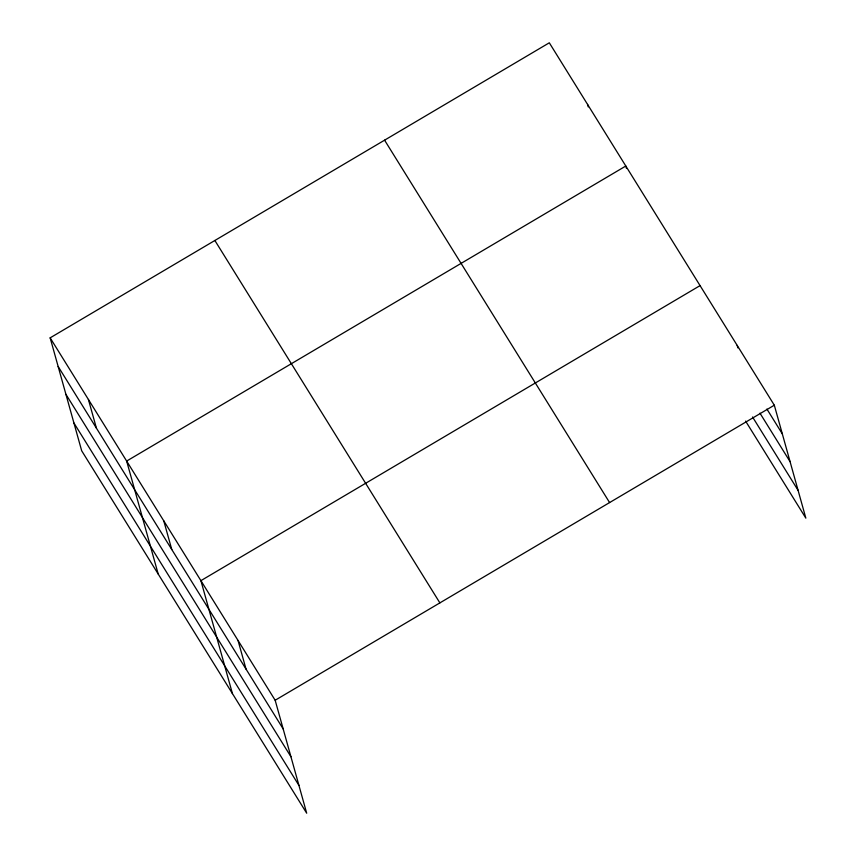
<?xml version="1.0" encoding="UTF-8"?>
<svg xmlns="http://www.w3.org/2000/svg" width="856" height="856" viewBox="0 0 856 856"><rect width="100%" height="100%" fill="white"/><g stroke="black" fill="none" stroke-linecap="round" stroke-linejoin="round"><path stroke-width="1.28" d="M50.151 337.853L275.161 700.251L306.694 813.2L81.684 450.791L50.151 337.853L549.306 42.8L774.316 405.209L805.849 518.148L745.608 421.12M700.058 285.615L200.903 580.657L232.436 693.606M275.161 700.251L774.316 405.209M766.912 409.05L782.32 433.874M759.968 413.17L790.088 461.684M752.552 417L798.081 490.338M384.579 140.17L609.59 502.568M214.867 240.483L439.877 602.892M58.155 366.518L283.165 728.916M65.923 394.327L290.933 756.736M73.916 422.982L298.926 785.391M737.187 345.407L737.883 347.9M626.506 168.514L625.811 166.021L126.656 461.063L158.189 574.012M587.558 104.411L588.254 106.904M238.032 640.459L246.036 669.125M163.774 520.865L171.778 549.531M88.403 399.452L96.407 428.118"/></g></svg>
